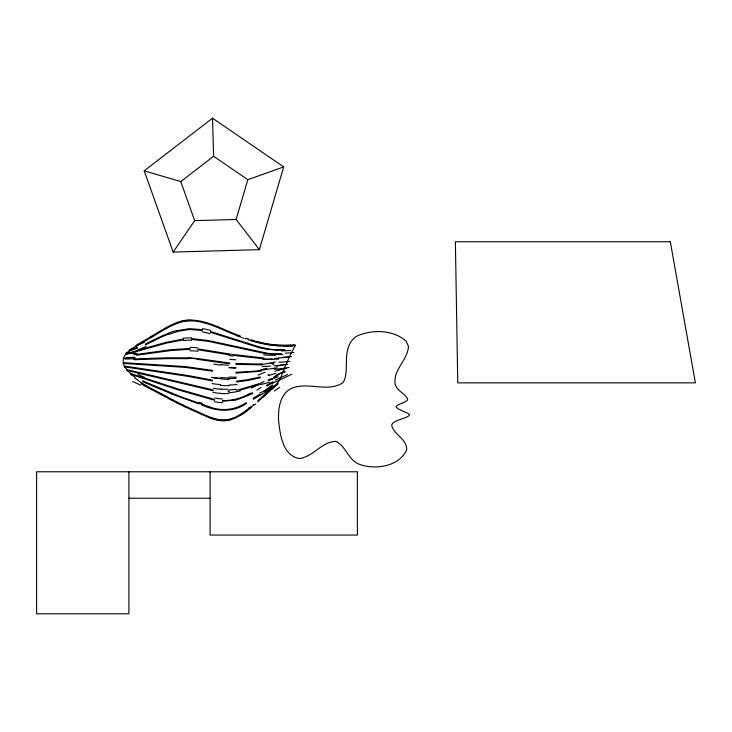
<?xml version="1.0" encoding="UTF-8"?>
<svg xmlns="http://www.w3.org/2000/svg" width="732" height="732" viewBox="0 0 732 732"><rect width="100%" height="100%" fill="white"/><g stroke="black" fill="none" stroke-linecap="round" stroke-linejoin="round"><path stroke-width="1.1" d="M213.158 389.936L127.176 369.697L124.541 366.897L123.269 363.438C122.958 359.522 123.562 353.922 128.375 353.41A143.783 89.826 -18.3 0 0 136.518 351.506L165.862 343.235L183.403 339.84M214.613 399.452L179.13 389.305L135.53 375.113L130.808 373.476L126.993 370.483L127.176 369.697M259.375 249.649L236.116 219.463L247.809 179.688L283.705 166.896L212.527 118.191L144.204 170.831L173.164 252.083L259.375 249.649L283.705 166.896M135.109 378.325C135.804 376.111 130.342 375.662 130.808 373.476M173.164 252.083L194.675 220.634L236.116 219.463M276.467 384.218C281.298 379.149 282.278 372.46 285.187 366.064C287.337 362.432 288.298 358.653 290.375 355.047C291.226 353.282 291.748 351.342 293.212 349.759C292.727 347.819 297.961 344.479 293.907 344.854M257.637 400.88L271.627 388.372M257.783 401.831L272.121 389.012M271.746 388.271L272.816 387.338M272.249 388.902L273.32 387.969M273.429 387.868L274.527 386.926M272.926 387.246L274.024 386.304M253.629 404.393L253.116 404.842M274.107 386.231L275.223 385.279M274.61 386.853L275.735 385.892M275.287 385.224L276.431 384.254M275.799 385.837L276.961 384.858M276.989 384.831L278.178 383.833L277.648 383.229M251.36 407.376L250.664 407.953M250.252 407.248L249.072 408.218M250.527 408.063L249.594 408.831M249.026 408.246L246.565 410.195M249.292 409.069L247.087 410.808M126.334 353.849L126.151 353.062L129.454 350.893A118.758 114.412 -23.5 0 0 137.607 348.121M144.204 170.831L180.767 181.582L213.598 156.282L212.527 118.191M246.547 410.213L245.357 411.1M246.958 410.899L245.769 411.805M245.321 411.128L244.159 411.979M245.732 411.832L244.378 412.811M264.911 391.437L272.917 385.608M263.712 391.309L272.478 384.931M244.003 412.089L242.804 412.93M244.36 412.83L243.207 413.626M242.768 412.958L236.235 416.819L230.241 419.07M243.07 413.726L241.844 414.541M241.725 414.623L235.869 417.89L230.415 419.866M157.673 332.548L153.043 335.421M157.746 332.502L166.585 327.332M153.665 335.988L167.033 328.009M153.308 336.208L152.412 336.757M152.686 335.64L151.972 336.079M151.945 336.089L150.518 336.958M152.393 336.766L150.948 337.635M150.453 336.995L147.946 338.459M150.883 337.672L136.207 346.199A9.516 1.162 -29.7 0 0 129.198 350.134L129.454 350.893M272.624 381.839L266.604 385.352M273.869 382.049L266.951 386.084M147.562 338.678L146.107 339.511M143.115 341.222L135.804 345.504L136.207 346.199M143.161 341.204L146.089 339.529M246.291 402.6C235.42 409.993 221.329 411.704 209.132 406.644M246.583 403.359C233.243 412.994 215.922 411.457 201.666 404.897M166.594 327.332L172.633 324.358M167.052 328L171.617 325.722M152.924 340.298L145.284 344.049M152.997 340.261L160.637 336.555M153.08 341.121L145.467 344.854M153.153 341.085L160.747 337.379M171.645 325.703L173.081 325.035M252.503 392.782C243.143 397.238 233.005 401.09 222.455 400.459M252.796 393.542L238.11 399.333A58.276 56.565 -73.7 0 1 235.247 399.992M173.2 324.99L174.728 324.313M172.752 324.303L174.28 323.635M273.036 378.746L268.397 380.759M269.952 379.213L268.095 380.009M174.774 324.294L176.302 323.663M174.326 323.617L179.084 321.805M176.357 323.635L177.894 323.05M258.789 383.76L238.852 389.717A80.831 79.12 66.2 0 1 235.933 390.202M259.055 384.52L240.023 390.302M177.958 323.032L181.069 322.043M179.148 321.778L180.658 321.33M276.019 373.338L268.223 375.662M267.994 374.885L268.964 374.61M180.804 321.284L182.396 320.881M176.76 331.514L189.451 329.473L202.279 330.461M176.723 330.69L189.469 328.668L202.343 329.656M181.225 322.007L182.799 321.623M136.335 350.683L165.707 342.448L183.265 339.044M230.113 419.107L228.741 419.427M230.278 419.894L228.887 420.214M260.18 376.98L247.434 379.716L236.546 381.171M260.391 377.758L247.608 380.503L236.701 381.967M182.478 320.863L184.08 320.543M235.265 400.075L222.592 401.273M128.191 352.623L126.151 353.062M182.89 321.604L184.473 321.311M228.613 419.445L227.222 419.692M277.208 367.748L256.044 371.06L235.85 372.313M228.75 420.241L227.341 420.488M184.18 320.525L185.772 320.287M184.574 321.293L186.157 321.073M136.527 355.249L171.48 350.454L190.128 349.283M134.377 354.736L170.336 349.768L190.027 348.469M227.094 419.711L225.685 419.875M227.213 420.507L225.785 420.671M261.251 371.234L235.969 373.119M185.882 320.277L187.484 320.122M186.267 321.055L187.85 320.918M295.655 345.504L294.008 345.65M272.835 364.316L273.86 364.234M293.88 344.854L290.595 345.074M293.98 345.66L290.705 345.879M273.731 363.429L270.648 363.667M225.666 420.68L224.221 420.763M225.575 419.884L224.148 419.958M187.602 320.113L189.14 320.04M187.978 320.909L189.496 320.836M290.503 345.083L288.939 345.156M290.613 345.888L289.048 345.952M228.238 391.849L229.235 391.794M228.073 391.053L229.07 390.998M284.803 350.253L276.348 350.317M133.288 358.955L167.161 357.811L188.792 357.857M134.359 359.723L167.225 358.616L188.865 358.671M288.811 345.156L287.273 345.202M288.93 345.962L287.392 346.007M284.748 349.448L276.348 349.512M278.618 358.314L274.463 358.415M278.718 359.119L275.598 359.211M282.735 354.526L274.344 354.526M224.111 420.772L222.647 420.772M281.6 353.748L274.253 353.712M224.047 419.967L222.61 419.967M287.237 346.007L285.663 346.035M262.422 364.042L235.768 363.52M262.541 364.847L235.869 364.335M287.127 345.202L285.434 345.23M189.323 320.04L190.896 320.03M189.68 320.836L191.244 320.836M285.617 346.035L284.062 346.035M285.242 345.23L283.943 345.23M128.914 498.227L210.093 498.227M283.888 346.035L282.579 346.016M283.815 345.23L282.241 345.202M191.665 338.632L208.291 340.517L265.872 352.925M191.043 320.04C207.156 320.46 221.567 328.805 236.216 334.478M282.287 346.007L280.64 345.962M191.802 339.438L208.41 341.359L265.963 353.748M282.095 345.202L280.438 345.147M191.391 320.845C205.061 321.302 217.578 327.607 229.94 332.749M222.555 420.772L221.082 420.69M222.51 419.967L221.064 419.884M280.374 345.138L278.929 345.074M280.484 345.952L279.066 345.888M278.947 345.879L277.327 345.779M278.672 345.056L277.144 344.955M123.305 362.633L185.205 366.576L212.5 370.374M123.269 363.438L185.26 367.391L212.582 371.206M277.181 345.769L275.9 345.669M276.952 344.946L275.754 344.845M264.069 358.03L232.108 354.389L198.299 348.954M221 420.69L217.971 420.278M275.415 345.632L274.024 345.495M263.136 358.772L233.234 355.359M220.982 419.875L218.008 419.463M275.342 344.809L273.905 344.671M197.375 349.676L229.125 354.764M229.72 363.831L213.369 361.608M273.741 344.653L272.185 344.479M273.731 345.467L272.396 345.321M229.619 363.008L197 358.47M197.073 359.284L213.369 361.608M271.929 344.452L270.73 344.296M271.883 345.257L270.584 345.092M270.392 345.065L269.074 344.873M270.2 344.223L268.891 344.031M124.65 366.101L188.545 375.626M124.541 366.897L187.584 376.294L212.536 380.96M268.69 344.818L267.217 344.58M267.848 349.548L259.393 347.773M267.802 348.725L259.476 346.959M268.351 343.948L267.18 343.756M188.545 375.635L212.445 380.128M267.024 344.552L265.917 344.36M266.887 343.711L265.359 343.436M265.359 344.26L264.261 344.049M265.158 343.4L263.904 343.152M213.268 390.778L126.993 370.483M217.898 420.269L214.906 419.564M217.935 419.454L216.489 419.134M263.849 343.967L262.431 343.674M263.493 343.07L262.248 342.814M214.705 400.294L178.114 389.836L130.543 374.244M262.193 343.628L260.766 343.308M261.855 342.732L260.546 342.43M260.446 343.235L259.128 342.924M260.272 342.375L258.945 342.054M216.434 419.125L214.979 418.75M258.835 342.027L257.307 341.634M258.753 342.832L257.545 342.53M257.325 342.475L255.752 342.064M259.338 347.755L210.322 332.264M256.923 341.533L255.605 341.185M259.421 346.941L210.459 331.468M255.331 341.945L254.736 341.78M214.851 419.546L213.387 419.116M254.626 340.911L254.031 340.737M214.934 418.731L213.488 418.301M253.858 341.533L252.668 341.185M253.437 340.563L252.403 340.261M252.348 340.243L250.774 339.758M252.229 341.048L251.049 340.691M250.618 340.554L249.731 340.27M213.341 419.097L211.905 418.622M213.442 418.283L212.015 417.807M248.862 339.987L247.974 339.703M248.88 339.145L245.934 338.147M209.123 406.635L181.06 396.909L142.685 380.85M198.83 403.927L171.736 393.962M211.85 418.613L210.404 418.091M245.796 338.953L244.909 338.642M211.969 417.789L210.532 417.267M243.747 338.23L243.015 337.964M242.146 337.644L241.414 337.37M210.368 418.073L208.922 417.524M210.496 417.258L206.15 415.511M240.407 336.985L239.812 336.757M240.425 336.125L239.538 335.787M239.712 336.72L237.891 336.006M239.337 335.704L237.946 335.165M237.827 335.988L236.628 335.512M208.895 417.515L204.548 415.703M237.552 335.009L236.363 334.533M236.244 335.357L229.994 332.776M142.356 381.592L171.736 393.953M205.07 415.044L185.937 406.425M203.981 415.456L185.69 407.202M185.901 406.406L183.073 405.052M185.654 407.184L178.535 403.716M183.037 405.034L180.228 403.661M180.182 403.634L175.982 401.52M178.48 403.689L177.107 403.003M177.053 402.975L174.28 401.557M175.927 401.493L173.164 400.075M174.216 401.52L171.453 400.093M173.1 400.038L170.364 398.601M171.38 400.056L170.044 399.352M170.281 398.565L167.573 397.119M148.88 388.125L160.125 394.036M148.861 388.116L146.19 386.67M169.97 399.306L161.653 394.85M167.482 397.073L166.173 396.369M160.482 393.304L147.965 386.716M160.61 393.377L161.882 394.063M166.082 396.323L164.782 395.619M160.253 394.1L161.534 394.786M162.001 394.127L164.682 395.564M147.928 386.697L146.61 385.965M146.071 386.606L144.79 385.883M146.492 385.901L145.238 385.178M144.689 385.828L143.408 385.078M145.137 385.123L143.875 384.373M143.792 384.327C142.548 382.964 139.373 382.534 141.999 384.209M143.335 385.032L142.035 384.236M213.598 156.282L247.809 179.688M180.767 181.582L194.675 220.634M210.093 471.774L210.093 535.055L357.381 535.055L357.381 471.774L36.6 471.774L36.6 613.809L128.914 613.809L128.914 471.774M137.25 347.389A119.609 113.643 -22.8 0 1 129.225 350.106M135.045 352.833A127.414 29.06 -9.6 0 1 125.456 354.078M131.751 357.481A129.216 32.62 -9.9 0 1 123.241 358.524M135.109 357.271A130.378 15.033 -3.1 0 1 125.941 357.582M135.42 358.698A131.458 15.656 -3.2 0 1 124.898 359.055M144.533 377.319A102.215 42.09 22.5 0 1 137.945 374.363M135.091 378.288A9.113 0.54 35.2 0 1 141.075 382.653M140.535 385.059A102.636 50.16 22 0 1 132.702 381.482M274.326 391.044A82.451 25.318 -37.8 0 1 279.67 387.347M271.105 379.551A83.411 36.353 -39.6 0 1 278.599 374.665M272.03 387.475A72.77 3.852 -30.2 0 1 275.516 385.471M273.759 376.971A72.55 11.749 -31.3 0 1 284.638 370.941M287.676 374.464A67.737 7.558 -23.2 0 1 275.168 380.118M291.867 374.18A68.616 11.126 -23.3 0 1 272.267 383.312M285.562 371.829A71.809 13.213 -16.5 0 1 276.916 374.601M281.61 369.175A71.425 10.166 -16.8 0 1 274.875 371.307M286.496 368.297A83.887 24.467 -10.4 0 1 277.931 370.127M284.071 364.618A83.356 20.926 -10.6 0 1 276.669 366.165M287.713 364.216A99.305 50.581 -5 0 1 273.978 365.863M289.021 367.437A98.582 54.36 -5.2 0 1 274.161 369.321M289.726 361.398A105.463 78.406 0.5 0 1 278.965 362.248M288.865 357.106A104.649 74.197 0 0 1 278.581 357.884M291.565 356.64A113.963 97.155 6.7 0 1 282.991 357.225M290.494 350.408A114.192 91.555 5 0 1 281.372 350.903M293.825 352.531A135.274 119.188 13.5 0 1 285.187 353.163M292.617 345.861A134.688 113.277 10.7 0 1 284.419 346.346M276.257 349.695A70.071 65.789 19.3 0 1 267.939 348.935M202.069 331.825A88.343 84.72 33.7 0 1 209.965 333.673M168.872 334.378A100.339 99.817 -12.5 0 1 176.833 331.788M160.839 337.333A114.75 114.741 46.6 0 1 168.644 334.14M146.125 346.428A117.76 116.159 -23.1 0 1 138.156 349.75M144.387 342.247A117.212 111.904 -22.9 0 1 136.646 345.486M160.738 336.519A115.464 115.436 7.7 0 1 168.57 333.325M168.625 333.087A100.522 100.494 6.4 0 1 176.659 330.489M202.499 328.65A88.645 87.63 55.7 0 1 210.697 330.416M276.257 349.978A69.458 66.31 22.3 0 1 267.848 349.246M274.363 353.84A79.001 73.319 9.3 0 1 266.064 353.071M183.485 340.572A62.806 57.883 -9.8 0 1 191.757 340.16M136.381 350.994A143.042 89.469 -18.3 0 1 128.21 352.934M183.192 338.266A63.611 60.244 -11.3 0 1 191.692 337.864M274.235 354.279A78.342 73.914 10.1 0 1 265.798 353.483M275.507 355.313A103.917 85.36 0.7 0 1 263.584 354.901M233.169 356.072A140.983 102.416 10.1 0 1 229.025 355.478M190.219 347.352A89.835 85.26 -11.7 0 1 197.622 347.81M137.113 353.355A136.143 29.738 -9.6 0 1 133.261 353.904M189.927 350.784A92.543 83.97 -7.2 0 1 197.979 351.223M274.473 359.503A102.379 89.148 0.7 0 1 263.959 359.092M272.514 358.863A125.172 79.331 -5.3 0 1 262.88 359.385M235.933 367.876A134.963 105.728 10.7 0 1 229.574 367.382M188.92 357.911A125.767 115.025 -5.3 0 1 197.183 358.534M188.765 358.241A126.453 114.558 -4.7 0 1 196.945 358.836M235.695 359.833A133.654 96.999 9.8 0 1 229.775 359.32M270.73 366.101A128.457 90.338 -5.7 0 1 262.276 366.458M275.488 361.983A93.723 24.806 -10.6 0 1 269.166 363.154M268.772 363.319A124.797 56.986 -10.9 0 1 261.534 364.445M236.345 377.172A112.197 97.338 13.8 0 1 228.924 377.053M229.198 379.45A100.998 76.714 9.9 0 1 220.305 378.783M220.478 378.526A100.229 58.651 8.1 0 1 211.392 377.319M220.872 365.112A100.156 45.53 7.9 0 1 213.753 364.152M228.393 365.305A99.955 62.156 8.2 0 1 221.055 364.637M235.457 368.004A111.044 87.63 10.6 0 1 228.677 367.775M266.896 368.169A108.007 39.391 -16.9 0 1 260.327 369.971M237.104 384.52A91.354 86.166 25 0 1 228.851 385.005M229.015 385.691A76.512 65.651 13.5 0 1 220.515 385.416M220.579 384.62A74.014 54.9 9.9 0 1 212.115 383.559M220.524 378.517A73.667 49.035 9.4 0 1 212.893 377.502M228.183 377.95A75.341 57.371 10.2 0 1 220.597 377.547M236.088 378.261A90.274 79.422 15.1 0 1 228.357 378.49M269.294 382.305A107.302 53.939 -17.9 0 1 260.226 384.666M278.178 376.87A78.47 21.841 -16.7 0 1 269.449 379.496M265.121 372.167A94.52 29.06 -23.3 0 1 258.021 375.086M240.169 390.915A75.671 74.161 83.4 0 1 229.317 392.736M228.448 393.487A58.752 54.223 22.4 0 1 221.247 393.505M221.274 393.413A57.151 48.221 14.9 0 1 213.021 392.389M221.091 389.305A56.648 44.213 13.4 0 1 213.442 388.262M227.844 389.241A57.618 49.465 15.7 0 1 221.128 389.085M235.75 389.287A70.391 66.704 29.3 0 1 228.96 389.955M271.261 388.28A93.733 46.528 -24.3 0 1 259.759 392.837M264.042 381.473A89.99 30.662 -29.5 0 1 258.094 384.785M257.829 384.812A100.696 50.078 -29.9 0 1 251.415 388.079M222.638 402.646A47.022 42.868 25.5 0 1 214.503 401.694M222.391 398.977A46.427 39.162 20.2 0 1 214.851 397.915M261.672 394.255A99.726 60.097 -31 0 1 253.848 398.117M269.486 389.909A89.194 40.827 -29.7 0 1 261.443 394.356M261.095 387.329A100.824 35.237 -34.7 0 1 256.895 390.293M259.622 394.301A100.796 49.007 -34.5 0 1 253.098 398.601M250.252 393.066A110.075 57.645 -34.7 0 1 244.223 396.771M199.415 402.362A137.881 55.623 18.4 0 1 202.334 403.359M255.761 403.936A109.214 69.119 -35.9 0 1 248.368 408.328M260.135 394.868A99.854 49.922 -34.6 0 1 253.428 399.279M266.421 394.365A99.342 45.293 -34.5 0 1 261.992 397.494M346.401 362.45C346.062 369.221 346.867 376.651 343.006 382.607C327.588 393.212 307.138 380.86 290.549 388.811C279.926 394.822 278.206 408.493 278.526 419.564C279.899 433.692 282.387 455.752 299.461 458.561C313.287 456.768 321.787 441.579 335.915 441.378C345.641 446.099 348.084 458.955 358.03 463.759C374.079 470.374 398.72 467.034 406.681 449.988C407.312 438.907 393.853 435.046 391.675 425.255L392.645 423.224C397.394 419.189 404.256 419.189 409.206 415.547L409.307 414.504L408.337 413.589L397.696 408.639L395.93 406.699C398.766 403.204 404.357 403.533 407.404 400.157L407.687 399.041C404.787 393.075 396.817 391.034 395.134 384.026C392.919 369.678 407.788 360.098 408.474 346.355L406.114 341.085C393.203 329.885 373.302 329.345 357.975 335.576C347.901 340.508 346.364 352.449 346.401 362.45M670.32 241.761L455.386 241.761L457.756 382.863L695.4 382.863L670.32 241.761"/></g></svg>
